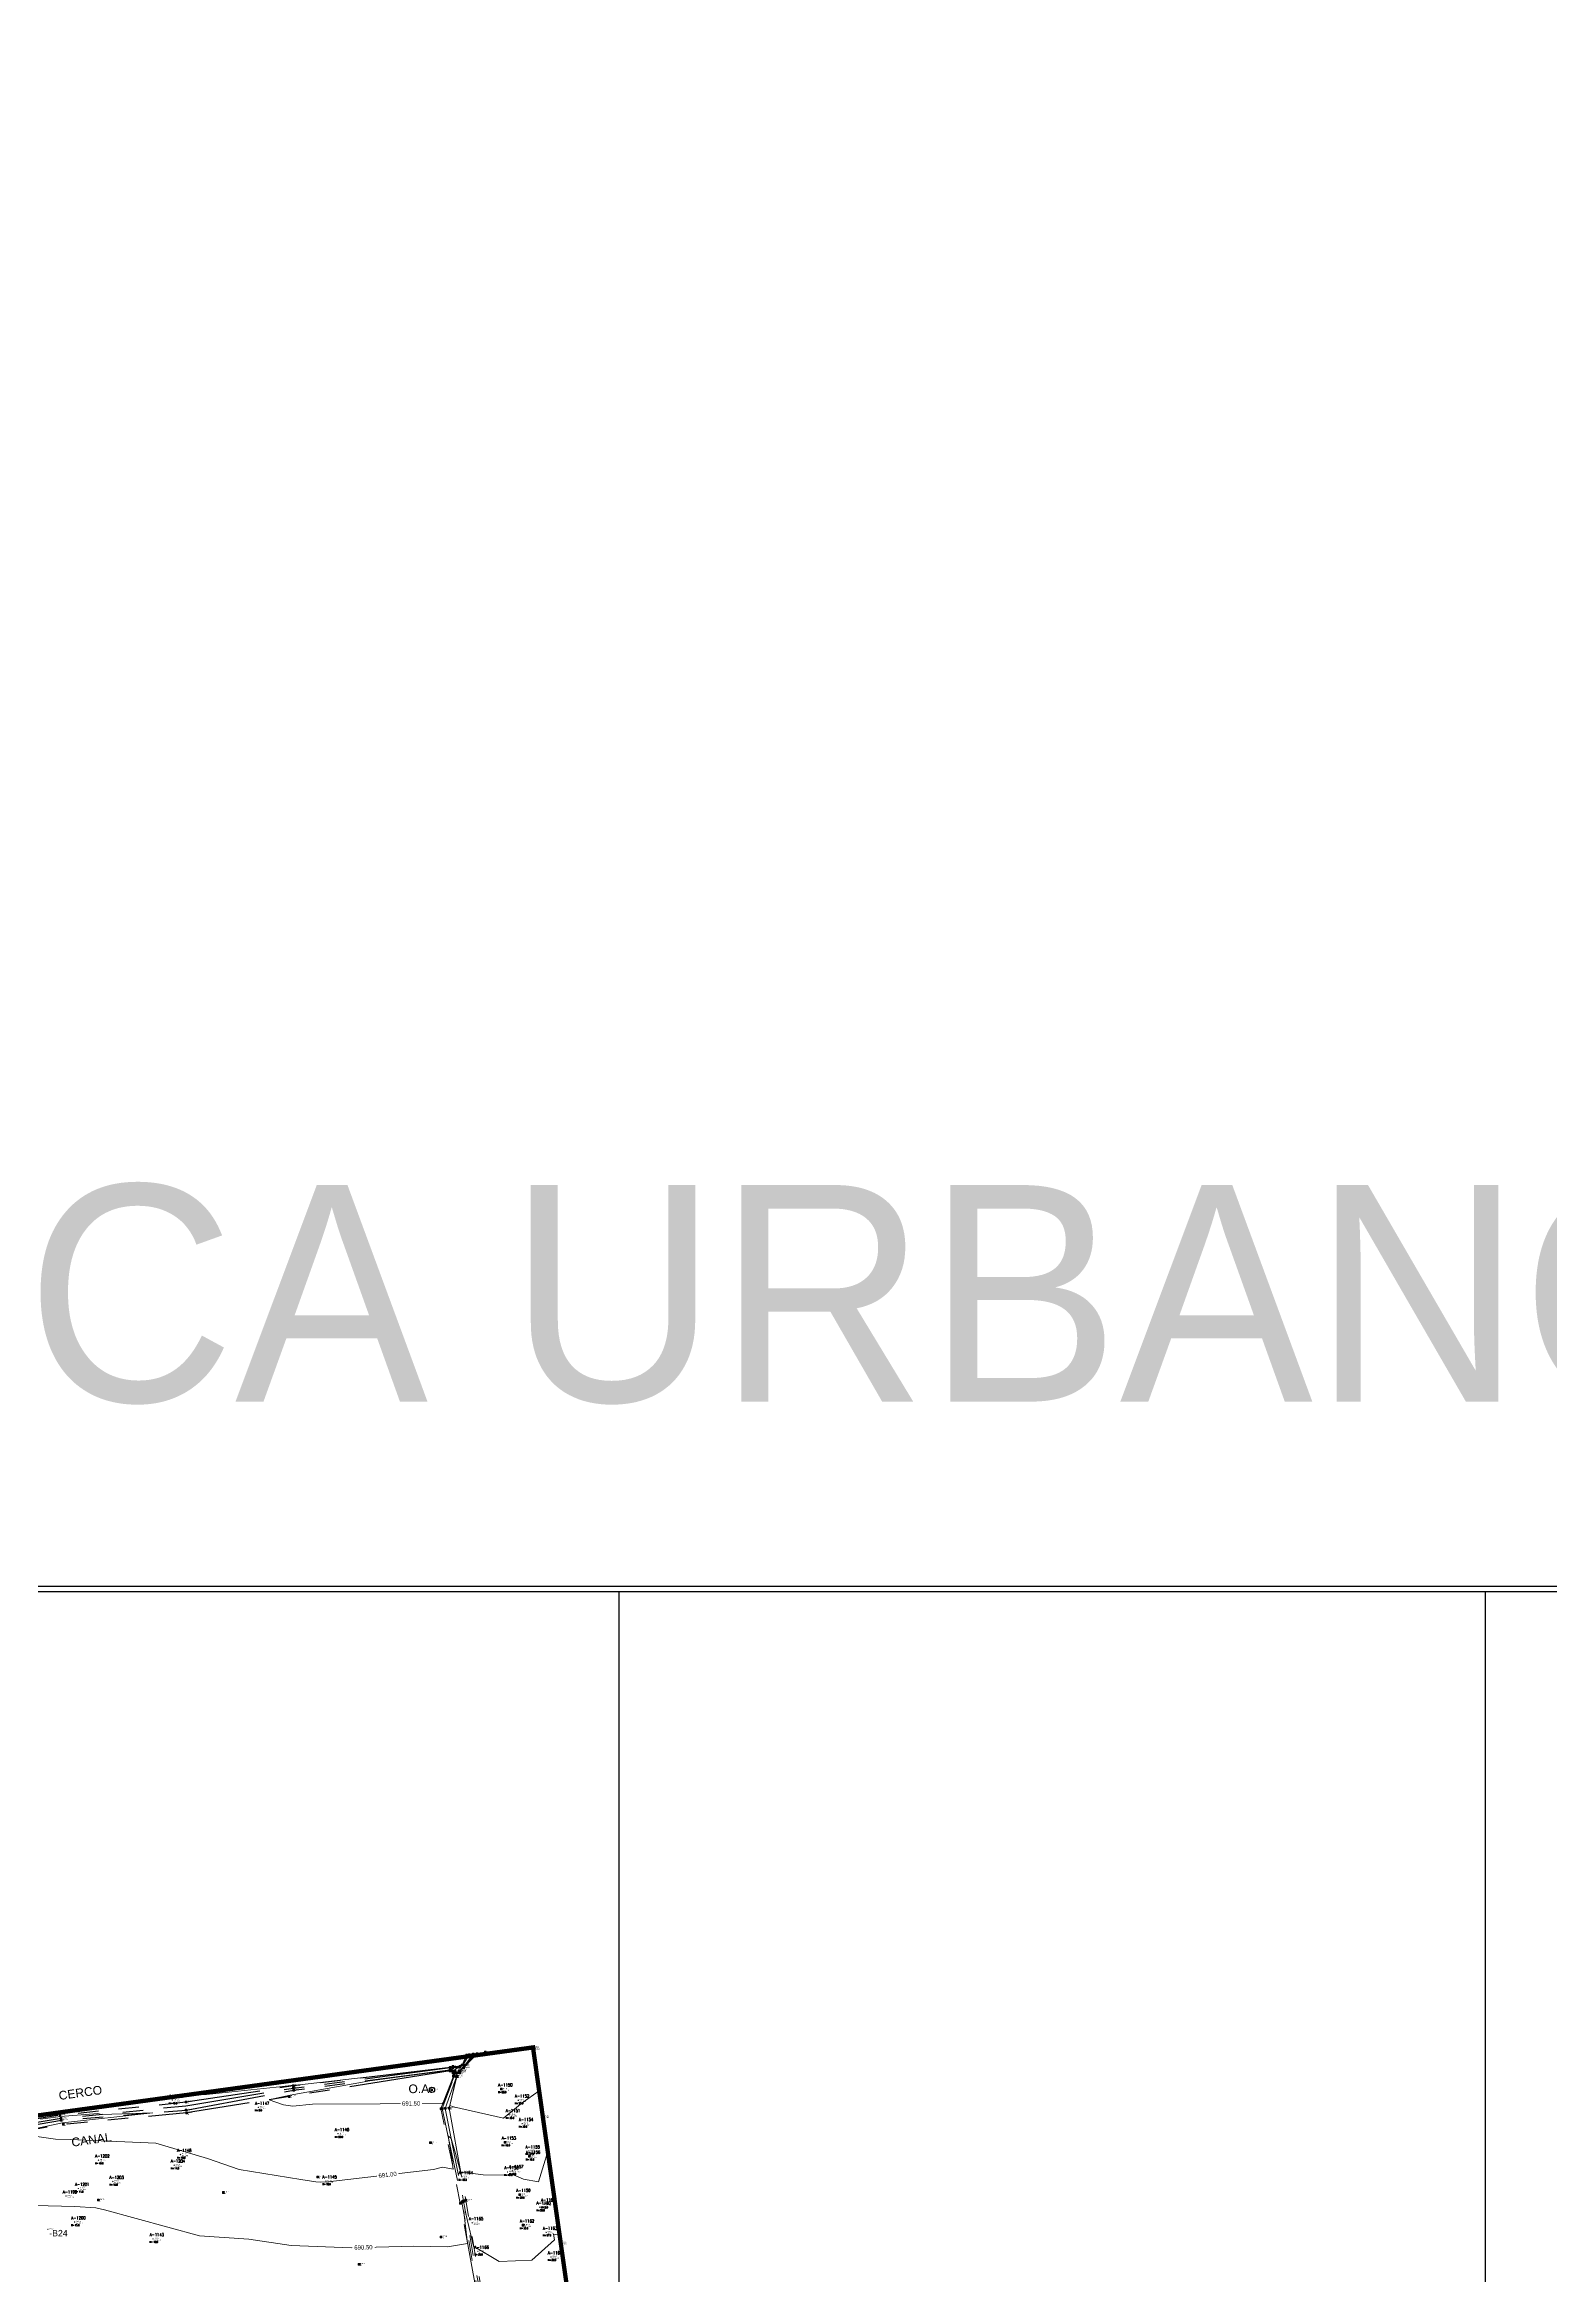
# Model space of a CAD drawing. Extents: x 350769 to 354978, y 6304672 to 6307963.
# Drawn here: x 352533.6 to 352707.5, y 6306121.1 to 6306378.6 of the extents above; entities that cross this region are included whole.
import ezdxf

# ---------------------------------------------------------------- set-up
doc = ezdxf.new("R2010")
doc.units = 0
doc.header["$PDMODE"] = 35
doc.header["$PDSIZE"] = 0.03
for name, pattern in [('4.0 - LO RECABARREN - DESNIVEL NUEVO$0$HIDDEN', [0.375, 0.25, -0.125]), ('CONTINUOS', [0]), ('DASHDOT', [1, 0.5, -0.25, 0, -0.25]), ('DASHED', [19.05, 12.7, -6.35]), ('PHANTOM', [23.5, 11.75, -2.35, 2.35, -2.35, 2.35, -2.35])]:
    doc.linetypes.add(name, pattern=pattern)
doc.layers.get('0').update_dxf_attribs({"linetype": 'CONTINUOUS'})
doc.layers.get('Defpoints').update_dxf_attribs({"linetype": 'CONTINUOUS'})
for name, color, linetype in [('-LAMINA 1_1250', 1, 'CONTINUOUS'), ('02_Geo ext_Acotamiento', 7, 'CONTINUOUS'), ('03_S2_Pav ext_Borde vereda', 7, 'CONTINUOUS'), ('1-ARBOL H1', 7, 'CONTINUOUS'), ('1-ARBOL H2', 1, 'CONTINUOUS'), ('1-ARBOL H3', 241, 'CONTINUOUS'), ('1-ARBOL NOMBRE', 3, 'CONTINUOUS'), ('1-ARBOL PTO', 7, 'CONTINUOUS'), ('1-CANAL', 150, 'PHANTOM'), ('1-CERCO MALLA', 252, 'MALLA_LINE'), ('1-coordenadas', 8, 'CONTINUOUS'), ('1-MURO PANDERETA', 250, 'FENCELINE2'), ('1-OA', 7, 'CONTINUOUS'), ('1-TEXTOS', 7, 'CONTINUOUS'), ('3-CANAL FDO', 141, 'PHANTOM'), ('C-TINN', 5, 'CONTINUOUS'), ('C-TOPO-MINR', 8, 'CONTINUOUS'), ('V-NODE-TEXT DIC 2012', 31, 'CONTINUOUS'), ('Z-CI', 253, 'CONTINUOUS')]:
    doc.layers.add(name, color=color, linetype=linetype)
doc.layers.add('0_ASD_LINEA OFICIAL', color=253, linetype='DASHDOT', lineweight=20)
doc.layers.add('0_ASD_TOPOGRAFIA_ELEMENTOS', color=9, linetype='CONTINUOS', lineweight=5, true_color=0xbdbdbd)
doc.styles.add('A', font='arial.ttf', dxfattribs={"height": 2})
doc.styles.add('ROMANS', font='romans.shx', dxfattribs={"width": 0.65})
doc.linetypes.add('FENCELINE2', pattern='A,0.25,-0.1,[132,ltypeshp.shx,S=0.1,R=0,X=-0.1,Y=0],-0.1,1', length=1.45)
doc.linetypes.add('MALLA_LINE', pattern='A,0.5,-0.2,["MLL",STANDARD,S=0.1,R=0,X=-0.1,Y=-0.05],-0.25', length=0.95)
doc.dimstyles.new('Principal', dxfattribs={"dimscale": 0, "dimtxt": 2, "dimasz": 2, "dimexe": 1, "dimexo": 1, "dimtad": 1, "dimrnd": 0.05, "dimzin": 1, "dimtxsty": 'ROMANS', "dimcen": 2.5, "dimclrt": 2, "dimaunit": 2, "dimadec": 0, "dimazin": 0, "dimtfac": 1, "dimtmove": 0, "dimatfit": 3, "dimfxl": 1, "dimfxlon": 1, "dimarcsym": 0})

# ---------------------------------------------------------------- blocks, each defined once
blk = doc.blocks.new('COORDENADAS')
at = {"layer": '-LAMINA 1_1250'}
blk.add_lwpolyline([(0, 0), (1436.25, 0), (1436.25, -923.479), (0, -923.479)], close=True, dxfattribs=at)
at = {"layer": '1-coordenadas'}
for p, q in [((20, -0.625), (1420, -0.625)), ((420, -900.625), (420, -0.625)), ((520, -900.625), (520, -0.625))]:
    blk.add_line(p, q, dxfattribs=at)
blk = doc.blocks.new('CI')
at = {"layer": 'Z-CI'}
blk.add_circle((0, 0), 1.2, dxfattribs=at)
at = {"layer": 'Z-CI', "style": 'ROMANS'}
blk.add_text('CI', height=0.8, rotation=360, dxfattribs=at).set_placement((-0.6, -0.4))
blk = doc.blocks.new('*D1073')
at = {"layer": '02_Geo ext_Acotamiento', "color": 0, "lineweight": -2, "transparency": 16777216}
blk.add_line((352392.78, 6306017.49), (352390.07, 6306012.4), dxfattribs=at)
at = {"layer": '02_Geo ext_Acotamiento', "color": 0, "transparency": 16777216}
blk.add_solid([(352389.93, 6306012.48), (352390.22, 6306012.32), (352389.6, 6306011.52)], dxfattribs=at)
at = {"layer": 'Defpoints', "color": 0, "transparency": 16777216}
for p in [(352584.91, 6306378.56), (352389.6, 6306011.52)]:
    blk.add_point(p, dxfattribs=at)
at = {"layer": '02_Geo ext_Acotamiento', "color": 2, "transparency": 16777216, "insert": (352390.93, 6306015.94), "char_height": 1, "attachment_point": 5, "rotation": 61.982, "style": 'ROMANS'}
blk.add_mtext('R415,75', dxfattribs=at)
blk = doc.blocks.new('A$C27410629')
at = {"layer": '0_ASD_LINEA OFICIAL', "ltscale": 8, "const_width": 0.5}
blk.add_lwpolyline([(382.02, 1269.77), (376.32, 1311.9), (303.89, 1301.95), (293.94, 1373.01), (386.07, 1385.66), (401.88, 1274.18)], dxfattribs=at)
blk = doc.blocks.new('TOPOGRAFIA')
at = {"layer": '1-ARBOL H1', "color": 9, "lineweight": 0, "true_color": 0xbdbdbd}
for p in [(390586.38, 6303142.57), (390548.38, 6303141.3), (390558.31, 6303140.46), (390587.28, 6303139.6), (390588.33, 6303141.28), (390567.52, 6303137.42), (390588.79, 6303138.58), (390539.86, 6303134.36), (390549.32, 6303135.01), (390586.8, 6303136.42), (390589.56, 6303135.42), (390589.6, 6303134.8), (390541.51, 6303131.89), (390548.59, 6303133.78), (390566.11, 6303131.95), (390581.82, 6303132.45), (390587.09, 6303133), (390587.66, 6303133.13), (390537.53, 6303131.09), (390588.48, 6303130.38), (390591.33, 6303129.28), (390537.1, 6303127.22), (390588.9, 6303126.86), (390590.81, 6303128.93), (390546.15, 6303125.28), (390591.56, 6303126.03), (390583.66, 6303123.83), (390592.12, 6303123.19)]:
    blk.add_point(p, dxfattribs=at)
at = {"layer": '1-ARBOL PTO', "color": 9, "lineweight": 0, "true_color": 0xbdbdbd}
for p in [(390586.38, 6303142.57), (390548.38, 6303141.3), (390558.31, 6303140.46), (390587.28, 6303139.6), (390588.33, 6303141.28), (390567.52, 6303137.42), (390588.79, 6303138.58), (390539.86, 6303134.36), (390549.32, 6303135.01), (390586.8, 6303136.42), (390589.56, 6303135.42), (390589.6, 6303134.8), (390541.51, 6303131.89), (390548.59, 6303133.78), (390566.11, 6303131.95), (390581.82, 6303132.45), (390587.09, 6303133), (390587.66, 6303133.13), (390536.11, 6303130.22), (390537.53, 6303131.09), (390588.48, 6303130.38), (390591.33, 6303129.28), (390537.1, 6303127.22), (390583.01, 6303127.13), (390588.9, 6303126.86), (390590.81, 6303128.93), (390546.15, 6303125.28), (390591.56, 6303126.03), (390583.66, 6303123.83), (390592.12, 6303123.19)]:
    blk.add_point(p, dxfattribs=at)
at = {"layer": '1-CANAL', "color": 9, "true_color": 0xbdbdbd, "flags": 128}
for points in [[(390580.47, 6303144.66), (390561.9, 6303141.71), (390550.03, 6303139.82), (390535.79, 6303138.49), (390526.75, 6303136.87), (390517.07, 6303135.78), (390502.11, 6303133.29), (390486.25, 6303131.39), (390475.94, 6303129.6), (390467.71, 6303128.24), (390458.61, 6303127.04), (390448.51, 6303126.08), (390438.74, 6303124.39), (390423.43, 6303122.04), (390413.43, 6303120.88), (390406.2, 6303120.04), (390394.25, 6303117.88), (390383.87, 6303113.83), (390375.99, 6303111.42), (390366.85, 6303107.29), (390359.46, 6303104.09), (390353.23, 6303101.63), (390342.11, 6303096.15), (390338.33, 6303094.34)], [(390341.49, 6303096.95), (390353, 6303102.51), (390358.34, 6303104.61), (390366.56, 6303108.3), (390375.21, 6303112.51), (390383.55, 6303114.59), (390393.77, 6303118.83), (390405.99, 6303120.81), (390413.28, 6303121.97), (390423.27, 6303123.27), (390438.82, 6303125.51), (390448.39, 6303126.95), (390458.34, 6303128.03), (390467.35, 6303129.17), (390475.82, 6303130.35), (390486.18, 6303132.15), (390501.89, 6303134.18), (390516.8, 6303136.83), (390526.11, 6303138.1), (390535.41, 6303139.58), (390549.96, 6303141.08), (390562.35, 6303142.97), (390580.5, 6303145.08)]]:
    blk.add_lwpolyline(points, dxfattribs=at)
at = {"layer": '1-CANAL', "color": 9, "lineweight": 0, "true_color": 0xbdbdbd, "flags": 128}
for points in [[(390581.85, 6303145.34), (390582.37, 6303146.51)], [(390583.58, 6303146.66), (390582.02, 6303145)], [(390606.92, 6302980.85), (390602.77, 6302981.5), (390595.6, 6302985.18), (390586.83, 6302989.83), (390576.97, 6302994.83), (390569.02, 6303004.86), (390565.18, 6303011.45), (390560.12, 6303016.93), (390558.7, 6303022.39), (390559.91, 6303030.9), (390565.73, 6303034.23), (390567.86, 6303043.85), (390567.48, 6303053.03), (390577.36, 6303055.37), (390586.13, 6303057.08), (390595.95, 6303058.75), (390592.77, 6303073.48), (390590.49, 6303084.97), (390587.93, 6303096.85), (390585.97, 6303106.91), (390583.46, 6303119.34), (390581.64, 6303129.38), (390579.4, 6303140.31), (390580.85, 6303144.07)], [(390581.24, 6303144.02), (390580.37, 6303140.36), (390582.26, 6303129.74), (390584.05, 6303119.5), (390586.59, 6303107.09), (390588.69, 6303096.85), (390591.07, 6303085.11), (390593.65, 6303073.28), (390596.88, 6303058.06), (390586.51, 6303056.2), (390577.69, 6303054.57), (390568.54, 6303052.75), (390568.43, 6303043.92), (390566.27, 6303033.84), (390560.89, 6303030.74), (390559.33, 6303022.63), (390560.77, 6303017.21), (390565.81, 6303011.68), (390569.49, 6303005.32), (390577.48, 6302995.53), (390587.28, 6302990.71), (390596.11, 6302985.82), (390603.17, 6302982.13), (390607.38, 6302981.43)]]:
    blk.add_lwpolyline(points, dxfattribs=at)
at = {"layer": '1-CERCO MALLA', "color": 9, "true_color": 0xbdbdbd, "flags": 128}
blk.add_lwpolyline([(390337.15, 6303112.84), (390346.23, 6303114.01), (390353.18, 6303114.93), (390362.01, 6303116.13), (390374.36, 6303117.75), (390379.72, 6303118.52), (390393.75, 6303120.55), (390405.94, 6303122.19), (390413.46, 6303123.18), (390423.33, 6303124.48), (390439.36, 6303126.73), (390451.38, 6303128.32), (390457.78, 6303129.29), (390466.7, 6303130.58), (390475.75, 6303131.79), (390486.38, 6303133.14), (390502.56, 6303135.31), (390516.96, 6303137.67), (390525.68, 6303138.74), (390534.92, 6303139.86), (390553.42, 6303142.31), (390562.45, 6303143.67), (390584.53, 6303146.84), (390590.04, 6303147.37)], dxfattribs=at)
at = {"layer": '1-coordenadas', "color": 9, "linetype": '4.0 - LO RECABARREN - DESNIVEL NUEVO$0$HIDDEN', "lineweight": 0, "ltscale": 50, "true_color": 0xbdbdbd}
for p, q in [((390200, 6303200), (390900, 6303200)), ((390600, 6302300), (390600, 6303200)), ((390700, 6302300), (390700, 6303200))]:
    blk.add_line(p, q, dxfattribs=at)
at = {"layer": '1-MURO PANDERETA', "color": 9, "lineweight": 0, "true_color": 0xbdbdbd, "flags": 128}
blk.add_lwpolyline([(390704.79, 6303049.82), (390701.66, 6303049.37), (390692.36, 6303048.08), (390681.86, 6303046.61), (390670.57, 6303045.04), (390660.8, 6303043.66), (390645.59, 6303041.53), (390637.69, 6303040.41), (390631.95, 6303039.56), (390615.86, 6303037.32), (390605.85, 6303035.89), (390604.45, 6303045.56), (390603.05, 6303055.47), (390601.75, 6303064.66), (390600.2, 6303075.72), (390598.42, 6303088.33), (390597.04, 6303098.01), (390595.64, 6303107.98), (390594.54, 6303115.8), (390593.26, 6303124.83), (390591.16, 6303139.42), (390590.04, 6303147.37)], dxfattribs=at)
at = {"layer": '1-OA', "color": 9, "lineweight": 0, "true_color": 0xbdbdbd, "flags": 128}
for points in [[(390580.47, 6303144.66), (390580.72, 6303144.65), (390580.87, 6303144.48), (390580.85, 6303144.07)], [(390580.81, 6303145.18), (390580.5, 6303145.08)], [(390580.81, 6303145.18), (390581.6, 6303145.2), (390581.85, 6303145.34)], [(390581.24, 6303144.02), (390581.29, 6303144.45), (390581.57, 6303144.43), (390581.6, 6303144.63), (390582.02, 6303145)]]:
    blk.add_lwpolyline(points, dxfattribs=at)
at = {"layer": '3-CANAL FDO', "color": 9, "true_color": 0xbdbdbd, "flags": 128}
for points in [[(390341.92, 6303096.78), (390353.27, 6303102.33), (390358.74, 6303104.37), (390366.67, 6303108.09), (390375.62, 6303112.16), (390383.6, 6303114.25), (390393.98, 6303118.5), (390406.06, 6303120.62), (390413.39, 6303121.53), (390423.25, 6303122.77), (390438.65, 6303125.08), (390448.77, 6303126.63), (390458.56, 6303127.6), (390467.51, 6303128.84), (390475.9, 6303130.02), (390486.28, 6303131.87), (390502.07, 6303133.88), (390516.79, 6303136.28), (390526.47, 6303137.69), (390535.54, 6303139.19), (390549.96, 6303140.65), (390562.36, 6303142.68), (390580.47, 6303145.05)], [(390341.99, 6303096.52), (390353.29, 6303102.04), (390358.96, 6303104.27), (390366.79, 6303107.87), (390375.79, 6303111.91), (390383.75, 6303114.06), (390394.03, 6303118.29), (390406.11, 6303120.43), (390413.37, 6303121.29), (390423.34, 6303122.39), (390438.75, 6303124.68), (390448.57, 6303126.37), (390458.61, 6303127.31), (390467.57, 6303128.62), (390475.67, 6303129.81), (390486.35, 6303131.63), (390502.03, 6303133.58), (390516.9, 6303136.07), (390526.67, 6303137.44), (390535.59, 6303138.97), (390549.98, 6303140.15), (390562.39, 6303142.44), (390580.45, 6303144.79)]]:
    blk.add_lwpolyline(points, dxfattribs=at)
at = {"layer": '3-CANAL FDO', "color": 9, "lineweight": 0, "true_color": 0xbdbdbd, "flags": 128}
for points in [[(390580.95, 6303144.04), (390581.04, 6303144.63), (390580.45, 6303144.79)], [(390580.47, 6303145.05), (390581.57, 6303145.08), (390581.98, 6303145.36)], [(390582.1, 6303145.23), (390581.54, 6303144.69), (390581.52, 6303144.54), (390581.23, 6303144.46), (390581.2, 6303143.99)], [(390582.67, 6303146.54), (390581.98, 6303145.36)], [(390582.1, 6303145.23), (390583.14, 6303146.61)], [(390577.51, 6303055.02), (390586.13, 6303056.87), (390596.21, 6303058.55), (390593.08, 6303073.34), (390590.72, 6303085.02), (390588.28, 6303096.97), (390586.22, 6303107.02), (390583.6, 6303119.43), (390581.83, 6303129.52), (390579.56, 6303140.32), (390580.95, 6303144.04)], [(390581.2, 6303143.99), (390579.91, 6303140.33), (390582.01, 6303129.63), (390583.84, 6303119.47), (390586.41, 6303107.08), (390588.48, 6303096.96), (390590.96, 6303084.98), (390593.33, 6303073.46), (390596.66, 6303058.32), (390586.22, 6303056.53), (390577.59, 6303054.83)]]:
    blk.add_lwpolyline(points, dxfattribs=at)
at = {"layer": 'C-TINN', "color": 9, "linetype": 'Continuous', "lineweight": 0, "true_color": 0xbdbdbd}
for points, elevation in [([(390589.81, 6303147.26), (390589.81, 6303147.46), (390590.01, 6303147.46), (390590.01, 6303147.26), (390589.81, 6303147.26)], 691.81), ([(390589.95, 6303147.21), (390589.95, 6303147.41), (390590.15, 6303147.41), (390590.15, 6303147.21), (390589.95, 6303147.21)], 691.97), ([(390580.35, 6303144.69), (390580.35, 6303144.88), (390580.55, 6303144.88), (390580.55, 6303144.69), (390580.35, 6303144.69)], 691.41), ([(390580.37, 6303144.96), (390580.37, 6303145.15), (390580.57, 6303145.15), (390580.57, 6303144.96), (390580.37, 6303144.96)], 691.43), ([(390580.37, 6303144.56), (390580.37, 6303144.76), (390580.57, 6303144.76), (390580.57, 6303144.56), (390580.37, 6303144.56)], 691.75), ([(390580.4, 6303144.98), (390580.4, 6303145.18), (390580.6, 6303145.18), (390580.6, 6303144.98), (390580.4, 6303144.98)], 691.76), ([(390580.62, 6303144.55), (390580.62, 6303144.75), (390580.82, 6303144.75), (390580.82, 6303144.55), (390580.62, 6303144.55)], 691.75), ([(390580.67, 6303144.95), (390580.67, 6303145.15), (390580.87, 6303145.15), (390580.87, 6303144.95), (390580.67, 6303144.95)], 691.77), ([(390580.71, 6303145.08), (390580.71, 6303145.28), (390580.91, 6303145.28), (390580.91, 6303145.08), (390580.71, 6303145.08)], 691.77), ([(390580.77, 6303144.38), (390580.77, 6303144.58), (390580.97, 6303144.58), (390580.97, 6303144.38), (390580.77, 6303144.38)], 691.76), ([(390580.94, 6303144.53), (390580.94, 6303144.73), (390581.14, 6303144.73), (390581.14, 6303144.53), (390580.94, 6303144.53)], 691.41), ([(390581.42, 6303144.44), (390581.42, 6303144.64), (390581.62, 6303144.64), (390581.62, 6303144.44), (390581.42, 6303144.44)], 691.42), ([(390581.44, 6303144.59), (390581.44, 6303144.79), (390581.64, 6303144.79), (390581.64, 6303144.59), (390581.44, 6303144.59)], 691.42), ([(390581.47, 6303144.98), (390581.47, 6303145.18), (390581.67, 6303145.18), (390581.67, 6303144.98), (390581.47, 6303144.98)], 691.42), ([(390581.5, 6303145.1), (390581.5, 6303145.3), (390581.7, 6303145.3), (390581.7, 6303145.1), (390581.5, 6303145.1)], 691.8), ([(390581.5, 6303144.53), (390581.5, 6303144.73), (390581.7, 6303144.73), (390581.7, 6303144.53), (390581.5, 6303144.53)], 691.76), ([(390581.75, 6303145.24), (390581.75, 6303145.44), (390581.95, 6303145.44), (390581.95, 6303145.24), (390581.75, 6303145.24)], 691.72), ([(390581.88, 6303145.26), (390581.88, 6303145.46), (390582.08, 6303145.46), (390582.08, 6303145.26), (390581.88, 6303145.26)], 691.44), ([(390581.92, 6303144.9), (390581.92, 6303145.1), (390582.12, 6303145.1), (390582.12, 6303144.9), (390581.92, 6303144.9)], 691.8), ([(390582, 6303145.13), (390582, 6303145.33), (390582.2, 6303145.33), (390582.2, 6303145.13), (390582, 6303145.13)], 691.45), ([(390582.27, 6303146.41), (390582.27, 6303146.61), (390582.47, 6303146.61), (390582.47, 6303146.41), (390582.27, 6303146.41)], 691.75), ([(390582.57, 6303146.44), (390582.57, 6303146.64), (390582.77, 6303146.64), (390582.77, 6303146.44), (390582.57, 6303146.44)], 691.43), ([(390583.04, 6303146.51), (390583.04, 6303146.71), (390583.24, 6303146.71), (390583.24, 6303146.51), (390583.04, 6303146.51)], 691.35), ([(390583.48, 6303146.56), (390583.48, 6303146.76), (390583.68, 6303146.76), (390583.68, 6303146.56), (390583.48, 6303146.56)], 691.74), ([(390584.43, 6303146.74), (390584.43, 6303146.94), (390584.63, 6303146.94), (390584.63, 6303146.74), (390584.43, 6303146.74)], 691.85), ([(390553.32, 6303142.21), (390553.32, 6303142.41), (390553.52, 6303142.41), (390553.52, 6303142.21), (390553.32, 6303142.21)], 691.57), ([(390562.25, 6303142.87), (390562.25, 6303143.07), (390562.45, 6303143.07), (390562.45, 6303142.87), (390562.25, 6303142.87)], 691.49), ([(390562.26, 6303142.58), (390562.26, 6303142.78), (390562.46, 6303142.78), (390562.46, 6303142.58), (390562.26, 6303142.58)], 691.24), ([(390562.29, 6303142.34), (390562.29, 6303142.54), (390562.49, 6303142.54), (390562.49, 6303142.34), (390562.29, 6303142.34)], 691.26), ([(390562.35, 6303143.57), (390562.35, 6303143.76), (390562.55, 6303143.76), (390562.55, 6303143.57), (390562.35, 6303143.57)], 691.62), ([(390580.7, 6303144.33), (390580.7, 6303144.53), (390580.9, 6303144.53), (390580.9, 6303144.33), (390580.7, 6303144.33)], 691.76), ([(390580.75, 6303143.97), (390580.75, 6303144.17), (390580.95, 6303144.17), (390580.95, 6303143.97), (390580.75, 6303143.97)], 691.76), ([(390580.85, 6303143.94), (390580.85, 6303144.14), (390581.05, 6303144.14), (390581.05, 6303143.94), (390580.85, 6303143.94)], 691.42), ([(390581.1, 6303143.89), (390581.1, 6303144.09), (390581.3, 6303144.09), (390581.3, 6303143.89), (390581.1, 6303143.89)], 691.41), ([(390581.13, 6303144.37), (390581.13, 6303144.56), (390581.33, 6303144.56), (390581.33, 6303144.37), (390581.13, 6303144.37)], 691.41), ([(390581.14, 6303143.92), (390581.14, 6303144.12), (390581.34, 6303144.12), (390581.34, 6303143.92), (390581.14, 6303143.92)], 691.76), ([(390581.19, 6303144.35), (390581.19, 6303144.55), (390581.39, 6303144.55), (390581.39, 6303144.35), (390581.19, 6303144.35)], 691.77), ([(390581.47, 6303144.33), (390581.47, 6303144.53), (390581.67, 6303144.53), (390581.67, 6303144.33), (390581.47, 6303144.33)], 691.77), ([(390586.28, 6303142.47), (390586.28, 6303142.67), (390586.48, 6303142.67), (390586.48, 6303142.47), (390586.28, 6303142.47)], 691.78), ([(390534.82, 6303139.76), (390534.82, 6303139.96), (390535.02, 6303139.96), (390535.02, 6303139.76), (390534.82, 6303139.76)], 691.2), ([(390535.31, 6303139.48), (390535.31, 6303139.68), (390535.51, 6303139.68), (390535.51, 6303139.48), (390535.31, 6303139.48)], 691.14), ([(390549.86, 6303140.98), (390549.86, 6303141.18), (390550.06, 6303141.18), (390550.06, 6303140.98), (390549.86, 6303140.98)], 691.35), ([(390549.88, 6303140.05), (390549.88, 6303140.25), (390550.08, 6303140.25), (390550.08, 6303140.05), (390549.88, 6303140.05)], 691.06), ([(390549.93, 6303139.72), (390549.93, 6303139.92), (390550.13, 6303139.92), (390550.13, 6303139.72), (390549.93, 6303139.72)], 691.24), ([(390561.8, 6303141.61), (390561.8, 6303141.81), (390562, 6303141.81), (390562, 6303141.61), (390561.8, 6303141.61)], 691.56), ([(390579.3, 6303140.21), (390579.3, 6303140.41), (390579.5, 6303140.41), (390579.5, 6303140.21), (390579.3, 6303140.21)], 691.46), ([(390579.46, 6303140.22), (390579.46, 6303140.42), (390579.66, 6303140.42), (390579.66, 6303140.22), (390579.46, 6303140.22)], 691.18), ([(390579.81, 6303140.23), (390579.81, 6303140.43), (390580.01, 6303140.43), (390580.01, 6303140.23), (390579.81, 6303140.23)], 691.21), ([(390580.27, 6303140.26), (390580.27, 6303140.46), (390580.47, 6303140.46), (390580.47, 6303140.26), (390580.27, 6303140.26)], 691.48), ([(390591.06, 6303139.32), (390591.06, 6303139.52), (390591.26, 6303139.52), (390591.26, 6303139.32), (390591.06, 6303139.32)], 691.22), ([(390535.44, 6303139.09), (390535.44, 6303139.29), (390535.64, 6303139.29), (390535.64, 6303139.09), (390535.44, 6303139.09)], 690.86), ([(390535.49, 6303138.87), (390535.49, 6303139.07), (390535.68, 6303139.07), (390535.68, 6303138.87), (390535.49, 6303138.87)], 690.84), ([(390535.69, 6303138.39), (390535.69, 6303138.59), (390535.89, 6303138.59), (390535.89, 6303138.39), (390535.69, 6303138.39)], 691.11), ([(390578.1, 6303136.28), (390578.1, 6303136.47), (390578.3, 6303136.47), (390578.3, 6303136.28), (390578.1, 6303136.28)], 691.17), ([(390586.7, 6303136.33), (390586.7, 6303136.52), (390586.9, 6303136.52), (390586.9, 6303136.33), (390586.7, 6303136.33)], 691.27), ([(390589.5, 6303134.7), (390589.5, 6303134.9), (390589.7, 6303134.9), (390589.7, 6303134.7), (390589.5, 6303134.7)], 691.24), ([(390565.06, 6303132.33), (390565.06, 6303132.53), (390565.26, 6303132.53), (390565.26, 6303132.33), (390565.06, 6303132.33)], 691.04), ([(390539.74, 6303129.67), (390539.74, 6303129.87), (390539.94, 6303129.87), (390539.94, 6303129.67), (390539.74, 6303129.67)], 690.55), ([(390554.17, 6303130.53), (390554.17, 6303130.73), (390554.36, 6303130.73), (390554.36, 6303130.53), (390554.17, 6303130.53)], 690.82), ([(390581.54, 6303129.28), (390581.54, 6303129.48), (390581.74, 6303129.48), (390581.74, 6303129.28), (390581.54, 6303129.28)], 690.74), ([(390581.73, 6303129.42), (390581.73, 6303129.62), (390581.93, 6303129.62), (390581.93, 6303129.42), (390581.73, 6303129.42)], 690.56), ([(390581.91, 6303129.53), (390581.91, 6303129.73), (390582.11, 6303129.73), (390582.11, 6303129.53), (390581.91, 6303129.53)], 690.57), ([(390582.16, 6303129.64), (390582.16, 6303129.84), (390582.36, 6303129.84), (390582.36, 6303129.64), (390582.16, 6303129.64)], 690.79), ([(390588.38, 6303130.29), (390588.38, 6303130.48), (390588.58, 6303130.48), (390588.58, 6303130.29), (390588.38, 6303130.29)], 690.84), ([(390588.8, 6303126.76), (390588.8, 6303126.96), (390589, 6303126.96), (390589, 6303126.76), (390588.8, 6303126.76)], 690.86), ([(390579.32, 6303125.4), (390579.32, 6303125.6), (390579.52, 6303125.6), (390579.52, 6303125.4), (390579.32, 6303125.4)], 690.56), ([(390593.16, 6303124.73), (390593.16, 6303124.93), (390593.35, 6303124.93), (390593.35, 6303124.73), (390593.16, 6303124.73)], 690.42), ([(390569.86, 6303122.25), (390569.86, 6303122.45), (390570.06, 6303122.45), (390570.06, 6303122.25), (390569.86, 6303122.25)], 690.38)]:
    blk.add_lwpolyline(points, dxfattribs=dict(at, elevation=elevation))
for p in [(390589.91, 6303147.36, 691.81), (390590.05, 6303147.31, 691.97), (390580.45, 6303144.79, 691.41), (390580.47, 6303145.05, 691.43), (390580.47, 6303144.66, 691.75), (390580.5, 6303145.08, 691.76), (390580.72, 6303144.65, 691.75), (390580.77, 6303145.05, 691.77), (390580.81, 6303145.18, 691.77), (390581.04, 6303144.63, 691.41), (390581.54, 6303144.69, 691.42), (390581.57, 6303145.08, 691.42), (390581.6, 6303145.2, 691.8), (390581.6, 6303144.63, 691.76), (390581.85, 6303145.34, 691.72), (390581.98, 6303145.36, 691.44), (390582.02, 6303145, 691.8), (390582.1, 6303145.23, 691.45), (390582.37, 6303146.51, 691.75), (390582.67, 6303146.54, 691.43), (390583.14, 6303146.61, 691.35), (390583.58, 6303146.66, 691.74), (390584.53, 6303146.84, 691.85), (390553.42, 6303142.31, 691.57), (390562.35, 6303142.97, 691.49), (390562.36, 6303142.68, 691.24), (390562.39, 6303142.44, 691.26), (390562.45, 6303143.67, 691.62), (390580.8, 6303144.43, 691.76), (390580.85, 6303144.07, 691.76), (390580.87, 6303144.48, 691.76), (390580.95, 6303144.04, 691.42), (390581.2, 6303143.99, 691.41), (390581.23, 6303144.46, 691.41), (390581.24, 6303144.02, 691.76), (390581.29, 6303144.45, 691.77), (390581.52, 6303144.54, 691.42), (390581.57, 6303144.43, 691.77), (390586.38, 6303142.57, 691.78), (390534.92, 6303139.86, 691.2), (390535.41, 6303139.58, 691.14), (390549.96, 6303141.08, 691.35), (390549.98, 6303140.15, 691.06), (390550.03, 6303139.82, 691.24), (390561.9, 6303141.71, 691.56), (390579.4, 6303140.31, 691.46), (390579.56, 6303140.32, 691.18), (390579.91, 6303140.33, 691.21), (390580.37, 6303140.36, 691.48), (390535.54, 6303139.19, 690.86), (390535.59, 6303138.97, 690.84), (390535.79, 6303138.49, 691.11), (390591.16, 6303139.42, 691.22), (390578.2, 6303136.38, 691.17), (390586.8, 6303136.42, 691.27), (390589.6, 6303134.8, 691.24), (390565.16, 6303132.43, 691.04), (390539.84, 6303129.77, 690.55), (390554.27, 6303130.63, 690.82), (390581.64, 6303129.38, 690.74), (390581.83, 6303129.52, 690.56), (390582.01, 6303129.63, 690.57), (390582.26, 6303129.74, 690.79), (390588.48, 6303130.38, 690.84), (390588.9, 6303126.86, 690.86), (390579.42, 6303125.5, 690.56), (390593.26, 6303124.83, 690.42), (390569.96, 6303122.35, 690.38)]:
    blk.add_point(p, dxfattribs=at)
at = {"layer": 'C-TOPO-MINR', "color": 9, "linetype": 'Continuous', "lineweight": 0, "true_color": 0xbdbdbd}
for points, elevation in [([(390590.75, 6303142.36), (390588.78, 6303140.99), (390586.61, 6303139.2), (390580.84, 6303140.53), (390580.44, 6303140.67), (390581.21, 6303144), (390581.23, 6303144.35), (390581.24, 6303144.46), (390581.47, 6303144.52), (390581.54, 6303144.51), (390581.54, 6303144.56), (390581.55, 6303144.68), (390581.64, 6303144.76), (390582.09, 6303145.19), (390582.38, 6303145.5), (390583.31, 6303146.62), (390583.55, 6303146.67), (390582.85, 6303146.57), (390582.6, 6303146.54), (390582.05, 6303145.58), (390581.95, 6303145.35), (390581.65, 6303145.15), (390581.58, 6303145.11), (390581.39, 6303145.11), (390580.54, 6303145.08), (390580.48, 6303145.06), (390563.07, 6303143.06), (390562.36, 6303143.03), (390561.1, 6303142.88), (390552.35, 6303141.93), (390550.05, 6303141.86)], 691.5), ([(390580.46, 6303144.75), (390571.2, 6303143.52), (390562, 6303141.87), (390560.39, 6303141.52), (390559.56, 6303141.34), (390561.24, 6303140.76), (390562.3, 6303140.58), (390564.57, 6303140.84), (390572.37, 6303140.87), (390579.56, 6303140.94), (390579.61, 6303140.84), (390580.27, 6303142.38), (390580.93, 6303144.05), (390580.93, 6303144.15), (390581, 6303144.59), (390580.95, 6303144.64), (390580.52, 6303144.75), (390580.46, 6303144.75)], 691.5), ([(390580.53, 6303144.85), (390580.97, 6303144.74), (390581.38, 6303145.07), (390580.54, 6303145.05), (390580.53, 6303144.85)], 691.5), ([(390533.17, 6303139.1), (390535.47, 6303139.39), (390539.78, 6303139.75), (390540.19, 6303139.64), (390546.12, 6303139.83), (390535.71, 6303138.68), (390530.09, 6303137.47), (390534.91, 6303136.8), (390536.59, 6303136.76), (390546.47, 6303136.31), (390552.46, 6303134.55), (390556.1, 6303133.3), (390563.21, 6303132.11), (390564.94, 6303131.86), (390565.44, 6303131.84), (390566.33, 6303131.86), (390578.55, 6303133.29), (390579.58, 6303133.56), (390580.83, 6303133.31), (390580.64, 6303134.81), (390580.23, 6303137.15), (390580.29, 6303137.13), (390580.59, 6303136.87), (390581.07, 6303135.13), (390581.68, 6303133.02), (390584.26, 6303132.68), (390587.85, 6303132.63), (390588.93, 6303132.15), (390590.67, 6303131.86), (390591.74, 6303135.35)], 691), ([(390530.97, 6303129.18), (390537.14, 6303129.02), (390539.57, 6303128.85), (390540.56, 6303128.62), (390551.54, 6303125.61), (390557.22, 6303125.23), (390562.12, 6303124.52), (390569.06, 6303124.25), (390576.22, 6303124.43), (390580.16, 6303124.37), (390582.48, 6303124.75), (390582.3, 6303126.05), (390582.03, 6303128.39), (390582.06, 6303128.4), (390582.24, 6303128.34), (390582.44, 6303127.51), (390583.18, 6303124.45), (390586.12, 6303122.65), (390589.9, 6303122.8), (390592.5, 6303125.18), (390592.39, 6303125.83), (390592.92, 6303125.75), (390593.06, 6303126.2)], 690.5)]:
    blk.add_lwpolyline(points, dxfattribs=dict(at, elevation=elevation))
at = {"layer": 'V-NODE-TEXT DIC 2012', "color": 9, "lineweight": 0, "true_color": 0xbdbdbd}
for p in [(390589.91, 6303147.36), (390590.05, 6303147.31), (390580.45, 6303144.79), (390580.47, 6303145.05), (390580.47, 6303144.66), (390580.5, 6303145.08), (390580.72, 6303144.65), (390580.77, 6303145.05), (390580.81, 6303145.18), (390581.04, 6303144.63), (390581.54, 6303144.69), (390581.57, 6303145.08), (390581.6, 6303145.2), (390581.6, 6303144.63), (390581.85, 6303145.34), (390581.98, 6303145.36), (390582.02, 6303145), (390582.1, 6303145.23), (390582.37, 6303146.51), (390582.67, 6303146.54), (390583.14, 6303146.61), (390583.58, 6303146.66), (390584.53, 6303146.84), (390553.42, 6303142.31), (390562.35, 6303142.97), (390562.36, 6303142.68), (390562.39, 6303142.44), (390562.45, 6303143.67), (390578.37, 6303142.48), (390580.8, 6303144.43), (390580.85, 6303144.07), (390580.87, 6303144.48), (390580.95, 6303144.04), (390581.2, 6303143.99), (390581.23, 6303144.46), (390581.24, 6303144.02), (390581.29, 6303144.45), (390581.52, 6303144.54), (390581.57, 6303144.43), (390586.38, 6303142.57), (390534.92, 6303139.86), (390535.41, 6303139.58), (390548.38, 6303141.3), (390549.96, 6303141.08), (390549.98, 6303140.15), (390550.03, 6303139.82), (390558.31, 6303140.46), (390561.9, 6303141.71), (390579.4, 6303140.31), (390579.56, 6303140.32), (390579.91, 6303140.33), (390580.37, 6303140.36), (390587.28, 6303139.6), (390588.33, 6303141.28), (390535.54, 6303139.19), (390535.59, 6303138.97), (390535.79, 6303138.49), (390567.52, 6303137.42), (390588.79, 6303138.58), (390591.16, 6303139.42), (390539.86, 6303134.36), (390549.32, 6303135.01), (390578.2, 6303136.38), (390586.8, 6303136.42), (390589.56, 6303135.42), (390589.6, 6303134.8), (390541.51, 6303131.89), (390548.59, 6303133.78), (390565.16, 6303132.43), (390566.11, 6303131.95), (390581.82, 6303132.45), (390587.09, 6303133), (390587.66, 6303133.13), (390536.11, 6303130.22), (390537.53, 6303131.09), (390539.84, 6303129.77), (390554.27, 6303130.63), (390581.64, 6303129.38), (390581.83, 6303129.52), (390582.01, 6303129.63), (390582.26, 6303129.74), (390588.48, 6303130.38), (390591.33, 6303129.28), (390537.1, 6303127.22), (390583.01, 6303127.13), (390588.9, 6303126.86), (390590.81, 6303128.93), (390534.01, 6303126.38), (390546.15, 6303125.28), (390579.42, 6303125.5), (390591.56, 6303126.03), (390593.26, 6303124.83), (390569.96, 6303122.35), (390583.66, 6303123.83), (390592.12, 6303123.19)]:
    blk.add_point(p, dxfattribs=at)
at = {"layer": 'Z-CI', "color": 9, "lineweight": 0, "true_color": 0xbdbdbd, "xscale": 0.25, "yscale": 0.25, "zscale": 0.25}
blk.add_blockref('CI', (390578.37, 6303142.48), dxfattribs=at)
at = {"layer": '1-ARBOL H2', "color": 9, "lineweight": 0, "true_color": 0xbdbdbd, "style": 'ROMANS', "width": 0.8}
for p in [(390586.01, 6303142.11), (390548.01, 6303140.83), (390557.93, 6303140), (390587.95, 6303140.82), (390567.15, 6303136.95), (390586.9, 6303139.14), (390588.41, 6303138.12), (390548.94, 6303134.55), (390586.42, 6303135.96), (390589.18, 6303134.96), (390589.22, 6303134.34), (390539.48, 6303133.9), (390548.21, 6303133.31), (390581.45, 6303131.99), (390586.72, 6303132.54), (390587.28, 6303132.67), (390537.15, 6303130.63), (390541.13, 6303131.43), (390565.73, 6303131.49), (390588.1, 6303129.92), (390536.72, 6303126.76), (390588.52, 6303126.4), (390590.43, 6303128.47), (390590.96, 6303128.82), (390545.77, 6303124.82), (390591.18, 6303125.57), (390583.28, 6303123.37), (390591.74, 6303122.73)]:
    blk.add_text('H=', height=0.2, dxfattribs=at).set_placement(p)
at = {"layer": '1-ARBOL H3', "color": 9, "lineweight": 0, "true_color": 0xbdbdbd, "style": 'ROMANS', "width": 0.8}
for s, p in [('22.0', (390586.42, 6303142.11)), ('13.0', (390548.42, 6303140.83)), ('6.0', (390558.35, 6303140)), ('22.0', (390588.37, 6303140.82)), ('20.0', (390567.56, 6303136.95)), ('32.0', (390587.32, 6303139.14)), ('35.0', (390588.82, 6303138.12)), ('10.0', (390549.36, 6303134.55)), ('16.0', (390586.83, 6303135.96)), ('31.0', (390589.6, 6303134.96)), ('16.0', (390589.63, 6303134.34)), ('16.0', (390539.9, 6303133.9)), ('11.0', (390548.62, 6303133.31)), ('10.0', (390581.86, 6303131.99)), ('15.0', (390587.13, 6303132.54)), ('9.0', (390587.7, 6303132.67)), ('11.0', (390537.57, 6303130.63)), ('15.0', (390541.54, 6303131.43)), ('18.0', (390566.14, 6303131.49)), ('20.0', (390588.51, 6303129.92)), ('15.0', (390537.14, 6303126.76)), ('33.0', (390588.94, 6303126.4)), ('30.0', (390590.84, 6303128.47)), ('8.0', (390591.37, 6303128.82)), ('10.0', (390546.19, 6303124.82)), ('27.0', (390591.6, 6303125.57)), ('30.0', (390583.69, 6303123.37)), ('32.0', (390592.15, 6303122.73))]:
    blk.add_text(s, height=0.2, dxfattribs=at).set_placement(p)
at = {"layer": '1-ARBOL NOMBRE', "color": 9, "lineweight": 0, "true_color": 0xbdbdbd, "style": 'ROMANS', "width": 0.8}
for s, p in [('A-1150', (390586.01, 6303142.87)), ('A-1149', (390548.01, 6303141.6)), ('A-1147', (390557.93, 6303140.76)), ('A-1151', (390586.9, 6303139.9)), ('A-1152', (390587.95, 6303141.58)), ('A-1146', (390567.15, 6303137.72)), ('A-1153', (390586.42, 6303136.73)), ('A-1154', (390588.41, 6303138.88)), ('A-1202', (390539.48, 6303134.66)), ('A-1204', (390548.21, 6303134.08)), ('A-1148', (390548.94, 6303135.31)), ('A-1155', (390589.18, 6303135.72)), ('A-1156', (390589.22, 6303135.1)), ('A-1201', (390537.15, 6303131.39)), ('A-1203', (390541.13, 6303132.19)), ('A-1145', (390565.73, 6303132.25)), ('A-1164', (390581.45, 6303132.75)), ('A-1158', (390586.72, 6303133.31)), ('A-1157', (390587.28, 6303133.44)), ('A-1199', (390535.73, 6303130.52)), ('A-1159', (390588.1, 6303130.69)), ('A-1160', (390590.43, 6303129.23)), ('A-1161', (390590.96, 6303129.58)), ('A-1200', (390536.72, 6303127.52)), ('A-1165', (390582.63, 6303127.43)), ('A-1162', (390588.52, 6303127.16)), ('A-1163', (390591.18, 6303126.33)), ('A-1143', (390545.77, 6303125.58)), ('A-1166', (390583.28, 6303124.13)), ('A-1168', (390591.74, 6303123.49))]:
    blk.add_text(s, height=0.35, dxfattribs=at).set_placement(p)
at = {"layer": '1-TEXTOS', "color": 9, "lineweight": 0, "true_color": 0xbdbdbd, "style": 'A'}
for s, p in [('CERCO', (390535.34, 6303141.3)), ('CANAL', (390536.81, 6303135.91))]:
    blk.add_text(s, height=1, rotation=7.9955, dxfattribs=at).set_placement(p)
blk.add_text('O.A.', height=1, dxfattribs=at).set_placement((390575.65, 6303142.1))
at = {"layer": 'V-NODE-TEXT DIC 2012', "color": 9, "lineweight": 0, "true_color": 0xbdbdbd}
for s, height, p in [('691.81', 0.125, (390590.08, 6303147.37)), ('MALLA-P', 0.125, (390590.08, 6303147.17)), ('691.97', 0.125, (390590.21, 6303147.32)), ('PAND-P', 0.125, (390590.21, 6303147.12)), ('691.41', 0.125, (390580.62, 6303144.79)), ('F', 0.125, (390580.62, 6303144.59)), ('691.43', 0.125, (390580.64, 6303145.06)), ('F', 0.125, (390580.64, 6303144.86)), ('691.76', 0.125, (390580.64, 6303144.67)), ('MB', 0.125, (390580.64, 6303144.47)), ('691.76', 0.125, (390580.67, 6303145.09)), ('MB', 0.125, (390580.67, 6303144.89)), ('691.74', 0.125, (390580.88, 6303144.66)), ('MX', 0.125, (390580.88, 6303144.46)), ('691.77', 0.125, (390580.93, 6303145.06)), ('MX', 0.125, (390580.93, 6303144.86)), ('691.78', 0.125, (390580.97, 6303145.19)), ('MX', 0.125, (390580.97, 6303144.99)), ('691.76', 0.125, (390581.04, 6303144.49)), ('691.41', 0.125, (390581.21, 6303144.64)), ('691.41', 0.125, (390581.39, 6303144.47)), ('691.77', 0.125, (390581.46, 6303144.46)), ('691.42', 0.125, (390581.69, 6303144.55)), ('691.42', 0.125, (390581.71, 6303144.7)), ('F', 0.125, (390581.71, 6303144.5)), ('691.42', 0.125, (390581.73, 6303145.09)), ('FINT', 0.125, (390581.73, 6303144.89)), ('691.80', 0.125, (390581.77, 6303145.21)), ('MX', 0.125, (390581.77, 6303145.01)), ('691.76', 0.125, (390581.77, 6303144.64)), ('691.72', 0.125, (390582.02, 6303145.34)), ('MB', 0.125, (390582.02, 6303145.14)), ('691.44', 0.125, (390582.14, 6303145.37)), ('F', 0.125, (390582.14, 6303145.17)), ('691.80', 0.125, (390582.19, 6303145.01)), ('M', 0.125, (390582.19, 6303144.81)), ('691.44', 0.125, (390582.27, 6303145.24)), ('F', 0.125, (390582.27, 6303145.04)), ('691.75', 0.125, (390582.54, 6303146.52)), ('B', 0.125, (390582.54, 6303146.32)), ('691.43', 0.125, (390582.84, 6303146.55)), ('F', 0.125, (390582.84, 6303146.35)), ('691.35', 0.125, (390583.3, 6303146.61)), ('F', 0.125, (390583.3, 6303146.41)), ('691.74', 0.125, (390583.74, 6303146.66)), ('B', 0.125, (390583.74, 6303146.46)), ('691.85', 0.125, (390584.7, 6303146.85)), ('MALLA', 0.125, (390584.7, 6303146.65)), ('691.57', 0.125, (390553.58, 6303142.32)), ('MALLA', 0.125, (390553.58, 6303142.12)), ('691.49', 0.125, (390562.51, 6303142.98)), ('B', 0.125, (390562.51, 6303142.78)), ('691.24', 0.125, (390562.53, 6303142.69)), ('F', 0.125, (390562.53, 6303142.49)), ('691.26', 0.125, (390562.56, 6303142.45)), ('F', 0.125, (390562.56, 6303142.25)), ('691.62', 0.125, (390562.62, 6303143.67)), ('MALLA', 0.125, (390562.62, 6303143.47)), ('691.72', 0.125, (390578.54, 6303142.49)), ('°CI', 0.125, (390578.54, 6303142.29)), ('691.76', 0.125, (390580.96, 6303144.43)), ('MX', 0.125, (390580.96, 6303144.23)), ('691.76', 0.125, (390581.02, 6303144.07)), ('MB', 0.125, (390581.02, 6303143.87)), ('MX', 0.125, (390581.04, 6303144.29)), ('691.42', 0.125, (390581.12, 6303144.05)), ('F', 0.125, (390581.12, 6303143.85)), ('FINT', 0.125, (390581.21, 6303144.44)), ('691.42', 0.125, (390581.36, 6303144)), ('F', 0.125, (390581.36, 6303143.8)), ('F', 0.125, (390581.39, 6303144.27)), ('691.76', 0.125, (390581.41, 6303144.03)), ('MB', 0.125, (390581.41, 6303143.83)), ('MX', 0.125, (390581.46, 6303144.26)), ('F', 0.125, (390581.69, 6303144.35)), ('691.77', 0.125, (390581.74, 6303144.44)), ('MX', 0.125, (390581.74, 6303144.24)), ('MX', 0.125, (390581.77, 6303144.44)), ('AR_1150', 0.127, (390586.55, 6303142.38)), ('691.78', 0.127, (390586.55, 6303142.58)), ('691.20', 0.125, (390535.09, 6303139.87)), ('MALLA', 0.125, (390535.09, 6303139.67)), ('691.14', 0.125, (390535.58, 6303139.59)), ('B', 0.125, (390535.58, 6303139.39)), ('AR_1149', 0.127, (390548.55, 6303141.1)), ('691.40', 0.127, (390548.55, 6303141.3)), ('691.35', 0.125, (390550.13, 6303141.09)), ('B', 0.125, (390550.13, 6303140.89)), ('691.06', 0.125, (390550.15, 6303140.16)), ('B', 0.125, (390550.15, 6303139.96)), ('691.24', 0.125, (390550.2, 6303139.82)), ('B', 0.125, (390550.2, 6303139.62)), ('691.47', 0.127, (390558.48, 6303140.47)), ('AR_1147', 0.127, (390558.48, 6303140.27)), ('691.56', 0.125, (390562.07, 6303141.72)), ('B', 0.125, (390562.07, 6303141.52)), ('691.46', 0.125, (390579.57, 6303140.32)), ('B', 0.125, (390579.57, 6303140.12)), ('691.18', 0.125, (390579.73, 6303140.33)), ('F', 0.125, (390579.73, 6303140.13)), ('691.20', 0.125, (390580.08, 6303140.34)), ('F', 0.125, (390580.08, 6303140.14)), ('691.48', 0.125, (390580.54, 6303140.37)), ('B', 0.125, (390580.54, 6303140.17)), ('691.43', 0.127, (390587.45, 6303139.6)), ('AR_1151', 0.127, (390587.45, 6303139.4)), ('AR_1152', 0.127, (390588.5, 6303141.09)), ('691.51', 0.127, (390588.5, 6303141.29)), ('691.22', 0.125, (390591.33, 6303139.43)), ('690.86', 0.125, (390535.7, 6303139.2)), ('F', 0.125, (390535.7, 6303139)), ('690.84', 0.125, (390535.75, 6303138.98)), ('F', 0.125, (390535.75, 6303138.78)), ('691.11', 0.125, (390535.96, 6303138.5)), ('B', 0.125, (390535.96, 6303138.3)), ('AR_1146', 0.127, (390567.69, 6303137.22)), ('691.41', 0.127, (390567.69, 6303137.42)), ('AR_1154', 0.127, (390588.95, 6303138.39)), ('691.44', 0.127, (390588.95, 6303138.59)), ('PAND', 0.125, (390591.33, 6303139.23)), ('AR_1202', 0.127, (390540.03, 6303134.17)), ('690.86', 0.127, (390540.03, 6303134.37)), ('AR_1148', 0.127, (390549.49, 6303134.82)), ('691.07', 0.127, (390549.49, 6303135.02)), ('691.17', 0.125, (390578.37, 6303136.38)), ('R', 0.125, (390578.37, 6303136.18)), ('AR_1153', 0.127, (390586.96, 6303136.23)), ('691.27', 0.127, (390586.96, 6303136.43)), ('691.78', 0.127, (390589.73, 6303135.43)), ('AR_1155', 0.127, (390589.73, 6303135.22)), ('691.24', 0.127, (390589.76, 6303134.81)), ('AR_1156', 0.127, (390589.76, 6303134.61)), ('AR_1203', 0.127, (390541.67, 6303131.7)), ('690.70', 0.127, (390541.67, 6303131.9)), ('AR_1204', 0.127, (390548.75, 6303133.58)), ('690.87', 0.127, (390548.75, 6303133.78)), ('691.04', 0.125, (390565.32, 6303132.44)), ('R', 0.125, (390565.32, 6303132.24)), ('691.05', 0.127, (390566.27, 6303131.96)), ('AR_1145', 0.127, (390566.27, 6303131.76)), ('AR_1164', 0.127, (390581.99, 6303132.26)), ('690.91', 0.127, (390581.99, 6303132.46)), ('AR_1158', 0.127, (390587.26, 6303132.81)), ('691.09', 0.127, (390587.26, 6303133.01)), ('AR_1157', 0.127, (390587.83, 6303132.94)), ('691.16', 0.127, (390587.83, 6303133.14)), ('AR_1199', 0.127, (390536.27, 6303130.03)), ('690.47', 0.127, (390536.27, 6303130.23)), ('AR_1201', 0.127, (390537.7, 6303130.9)), ('690.62', 0.127, (390537.7, 6303131.1)), ('690.55', 0.125, (390540, 6303129.78)), ('R', 0.125, (390540, 6303129.58)), ('690.82', 0.125, (390554.43, 6303130.64)), ('R', 0.125, (390554.43, 6303130.44)), ('690.74', 0.125, (390581.8, 6303129.39)), ('B', 0.125, (390581.8, 6303129.19)), ('690.56', 0.125, (390582, 6303129.53)), ('F', 0.125, (390582, 6303129.33)), ('690.57', 0.125, (390582.18, 6303129.64)), ('F', 0.125, (390582.18, 6303129.44)), ('690.79', 0.125, (390582.43, 6303129.75)), ('B', 0.125, (390582.43, 6303129.55)), ('AR_1159', 0.127, (390588.64, 6303130.19)), ('690.84', 0.127, (390588.64, 6303130.39)), ('AR_1161', 0.127, (390591.5, 6303129.09)), ('690.69', 0.127, (390591.5, 6303129.29)), ('AR_1200', 0.127, (390537.27, 6303127.03)), ('690.40', 0.127, (390537.27, 6303127.23)), ('690.73', 0.127, (390583.17, 6303127.14)), ('AR_1165', 0.127, (390583.17, 6303126.93)), ('690.86', 0.127, (390589.07, 6303126.87)), ('AR_1162', 0.127, (390589.07, 6303126.66)), ('AR_1160', 0.127, (390590.97, 6303128.73)), ('690.69', 0.127, (390590.97, 6303128.94)), ('690.35', 0.127, (390534.18, 6303126.38)), ('-B24', 0.75, (390534.18, 6303125.56)), ('AR_1143', 0.127, (390546.32, 6303125.08)), ('690.35', 0.127, (390546.32, 6303125.29)), ('690.56', 0.125, (390579.59, 6303125.51)), ('R', 0.125, (390579.59, 6303125.31)), ('AR_1163', 0.127, (390591.73, 6303125.84)), ('690.51', 0.127, (390591.73, 6303126.04)), ('690.42', 0.125, (390593.42, 6303124.84)), ('PAND', 0.125, (390593.42, 6303124.64)), ('690.38', 0.125, (390570.13, 6303122.36)), ('R', 0.125, (390570.13, 6303122.16)), ('690.85', 0.127, (390583.82, 6303123.83)), ('AR_1166', 0.127, (390583.82, 6303123.63)), ('AR_1168', 0.127, (390592.28, 6303123)), ('690.49', 0.127, (390592.28, 6303123.2))]:
    blk.add_text(s, height=height, dxfattribs=at).set_placement(p)
at = {"layer": 'C-TOPO-MINR', "color": 9, "linetype": 'Continuous', "lineweight": 0, "true_color": 0xbdbdbd, "char_height": 0.5, "attachment_point": 5, "bg_fill": 3, "box_fill_scale": 1.0635, "bg_fill_color": 9, "bg_fill_true_color": 13158600, "bg_fill_transparency": 0}
for s, insert, width, rotation in [('691.50', (390575.97, 6303140.91, 691.5), 2.4048, 0.5058), ('691.00', (390573.24, 6303132.67, 691), 2.4048, 6.6402), ('690.50', (390570.45, 6303124.29, 690.5), 2.501, 1.4646)]:
    blk.add_mtext(s, dxfattribs=dict(at, insert=insert, width=width, rotation=rotation))

msp = doc.modelspace()

# ---------------------------------------------------------------- linework, layer by layer
at = {"layer": '1-CERCO MALLA', "ltscale": 6, "flags": 128}
msp.add_lwpolyline([(352337.146, 6306112.838), (352346.232, 6306114.011), (352353.182, 6306114.927), (352362.012, 6306116.13), (352374.363, 6306117.747), (352379.719, 6306118.522), (352393.747, 6306120.555), (352405.941, 6306122.192), (352413.457, 6306123.181), (352423.332, 6306124.48), (352439.365, 6306126.73), (352451.379, 6306128.32), (352457.777, 6306129.292), (352466.702, 6306130.579), (352475.746, 6306131.789), (352486.383, 6306133.143), (352502.561, 6306135.306), (352516.962, 6306137.666), (352525.677, 6306138.744), (352534.922, 6306139.859), (352553.418, 6306142.31), (352562.45, 6306143.665), (352584.53, 6306146.839), (352590.039, 6306147.37)], dxfattribs=at)
at = {"layer": '1-MURO PANDERETA', "ltscale": 3, "flags": 128}
msp.add_lwpolyline([(352704.788, 6306049.818), (352701.656, 6306049.367), (352692.361, 6306048.082), (352681.859, 6306046.613), (352670.566, 6306045.036), (352660.796, 6306043.664), (352645.594, 6306041.527), (352637.691, 6306040.405), (352631.946, 6306039.557), (352615.863, 6306037.317), (352605.848, 6306035.894), (352604.45, 6306045.559), (352603.055, 6306055.471), (352601.748, 6306064.659), (352600.199, 6306075.72), (352598.416, 6306088.333), (352597.043, 6306098.008), (352595.643, 6306107.979), (352594.536, 6306115.801), (352593.255, 6306124.828), (352591.16, 6306139.419), (352590.039, 6306147.37)], dxfattribs=at)
at = {"layer": '1-OA', "flags": 128}
for points in [[(352580.473, 6306144.66), (352580.715, 6306144.647), (352580.872, 6306144.478), (352580.852, 6306144.065)], [(352580.807, 6306145.184), (352580.5, 6306145.079)], [(352580.807, 6306145.184), (352581.604, 6306145.204), (352581.852, 6306145.336)], [(352581.244, 6306144.018), (352581.292, 6306144.447), (352581.572, 6306144.428), (352581.601, 6306144.634), (352582.02, 6306145.004)]]:
    msp.add_lwpolyline(points, dxfattribs=at)

# ---------------------------------------------------------------- block references
at = {"color": 252, "linetype": 'DASHED'}
msp.add_blockref('COORDENADAS', (352180, 6306200.625), dxfattribs=at)
at = {"layer": '03_S2_Pav ext_Borde vereda', "linetype": 'Continuous'}
msp.add_blockref('A$C27410629', (352203.962, 6304761.714), dxfattribs=at)
at = {"layer": 'Z-CI', "xscale": 0.25, "yscale": 0.25, "zscale": 0.25}
msp.add_blockref('CI', (352578.37, 6306142.477), dxfattribs=at)

# ---------------------------------------------------------------- texts
at = {"layer": '0_ASD_TOPOGRAFIA_ELEMENTOS', "insert": (352137.683, 6306246.921), "char_height": 25, "attachment_point": 1}
msp.add_mtext_dynamic_manual_height_columns('PROPUESTA GEOMETRICA URBANO 23.03.23', width=873.50235, gutter_width=6.25, heights=[-25], dxfattribs=at)
at = {"layer": '1-TEXTOS', "style": 'A'}
msp.add_text('CERCO', height=1, rotation=7.99548, dxfattribs=at).set_placement((352535.34, 6306141.302))

# ---------------------------------------------------------------- dimensions: what is measured, and where the dimension line sits
at = {"layer": '02_Geo ext_Acotamiento'}
dim = msp.add_radius_dim(center=(352584.909, 6306378.558), mpoint=(352389.603, 6306011.519), dimstyle='Principal', override={"dimscale": 0, "dimaunit": 0, "dimfxl": 0.22, "dimarcsym": 1}, dxfattribs=at)
dim.commit()
dim.dimension.update_dxf_attribs({"geometry": '*D1073', "text_midpoint": (352391.73, 6306015.515), "dimtype": 164})

# ---------------------------------------------------------------- next in the draw order: block references
at = {"layer": '0_ASD_TOPOGRAFIA_ELEMENTOS', "color": 30, "true_color": 0xf26507}
msp.add_blockref('TOPOGRAFIA', (-38000, 3000), dxfattribs=at)

doc.saveas('drawing.dxf')
